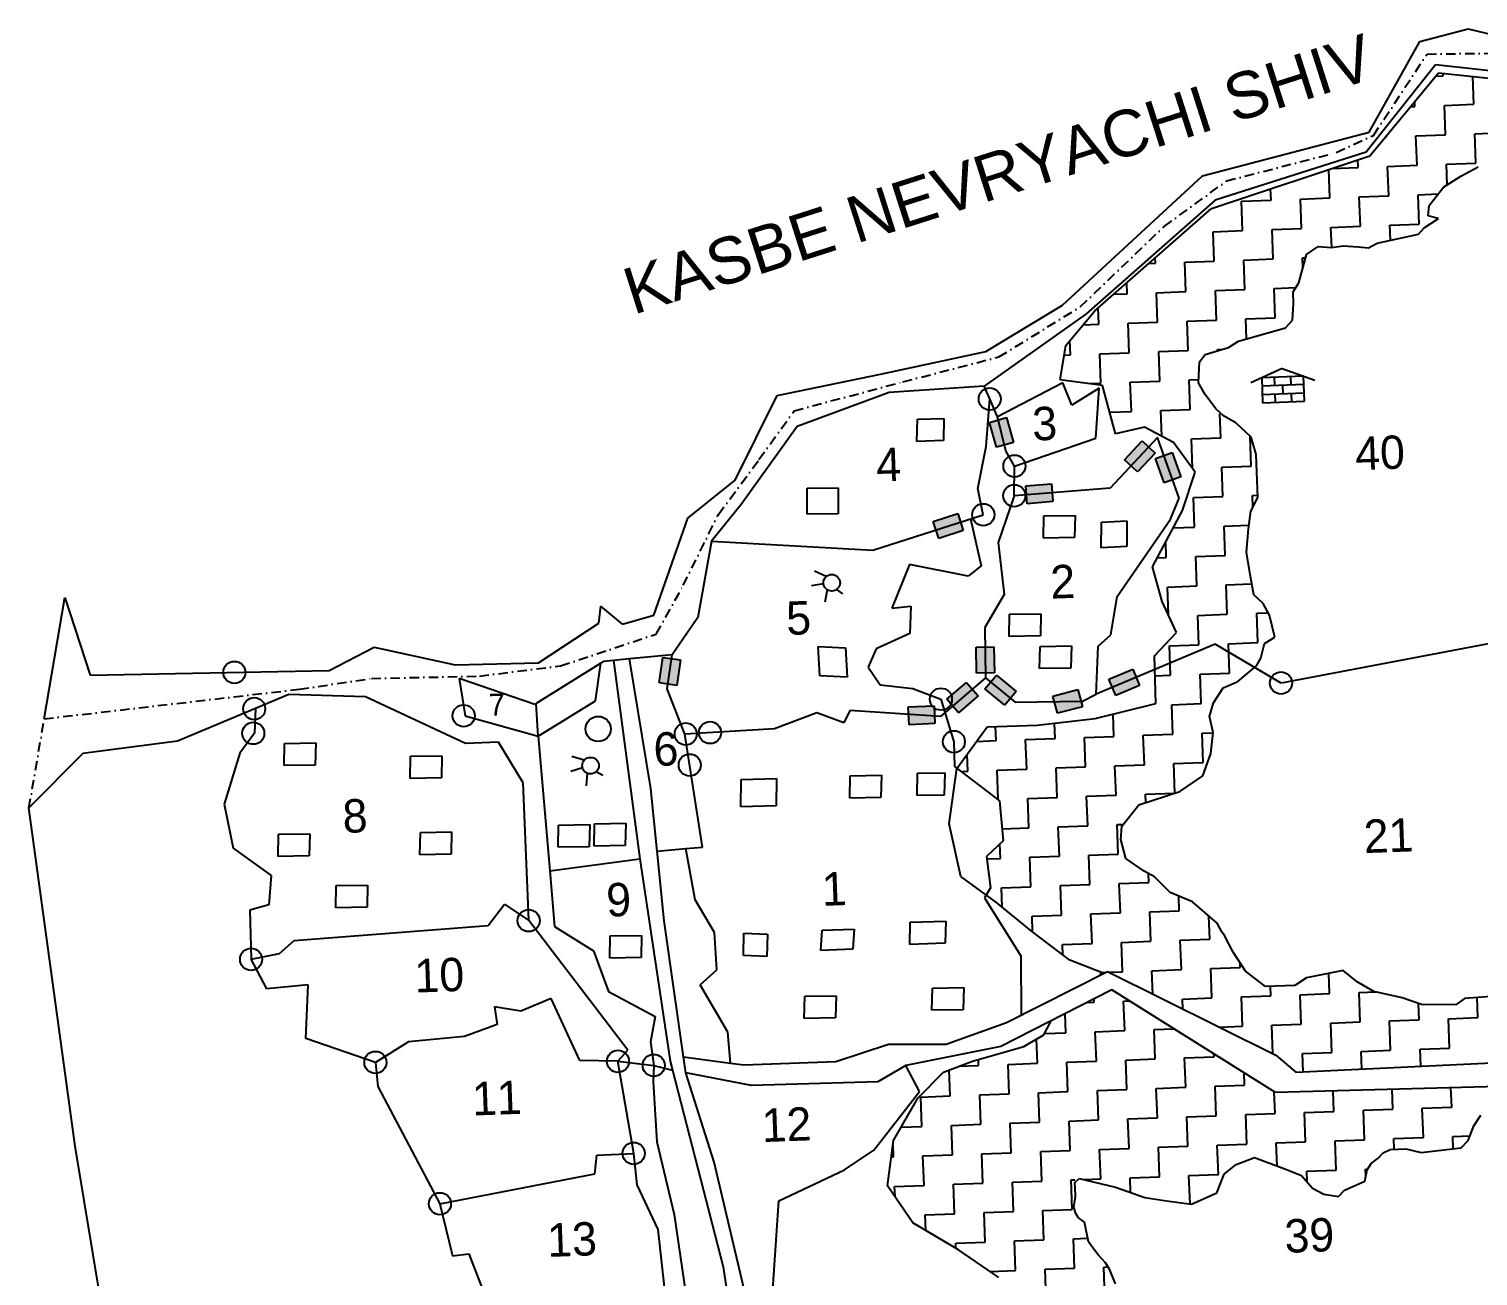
# Model space of a CAD drawing. Header units: metres. Extents: x 317461 to 319444, y 1889821 to 1891330.
# Drawn here: x 317465 to 318232, y 1890636 to 1891297 of the extents above; entities that cross this region are included whole.
import ezdxf

# ---------------------------------------------------------------- set-up
doc = ezdxf.new("R2010")
doc.units = ezdxf.units.M
doc.header["$MEASUREMENT"] = 0
doc.linetypes.add('DASHDOT', pattern=[1, 0.5, -0.25, 0, -0.25])
for name, color, linetype in [('LINE_WATER', 4, 'Continuous'), ('OFF', 1, 'Continuous'), ('OTHERS', 1, 'Continuous'), ('POLY-ROAD', 30, 'Continuous'), ('POLY_HATCH', 12, 'Continuous'), ('POLY_PARCEL', 6, 'Continuous'), ('POLY_WATER', 4, 'Continuous'), ('SYM_WELL', 1, 'Continuous'), ('TEXT_MAPOUT', 7, 'Continuous'), ('TEXT_PARCEL', 7, 'Continuous'), ('V_BOUND_LINE', 7, 'Continuous'), ('V_BOUND_STREAM_LINE', 7, 'DASHDOT')]:
    doc.layers.add(name, color=color, linetype=linetype)
doc.styles.get("Standard").update_dxf_attribs({"font": 'arial.ttf'})
doc.styles.add('TEXT_MAP', font='KRDEV050.TTF')

msp = doc.modelspace()

# ---------------------------------------------------------------- hatches: boundary and pattern name
for points in [[(317977.24, 1891074.92), (317986.34, 1891077.48), (317982.63, 1891090.65), (317973.53, 1891088.08)], [(318045.02, 1891068.3), (318051.93, 1891061.84), (318061.27, 1891071.83), (318054.36, 1891078.29)], [(318066, 1891056.11), (318074.91, 1891059.28), (318070.33, 1891072.17), (318061.41, 1891068.99)], [(318007.11, 1891046.12), (318006.34, 1891055.55), (317992.71, 1891054.45), (317993.47, 1891045.02)], [(317943.74, 1891035.63), (317946.63, 1891026.62), (317959.66, 1891030.79), (317956.77, 1891039.8)], [(317966.66, 1890955.27), (317976.12, 1890955.42), (317975.9, 1890969.1), (317966.44, 1890968.94)], [(317809.81, 1890962.24), (317800.44, 1890963.6), (317798.49, 1890950.06), (317807.85, 1890948.7)], [(317977.19, 1890954.21), (317971.15, 1890946.92), (317981.68, 1890938.19), (317987.72, 1890945.48)], [(318036.78, 1890952.13), (318040.44, 1890943.41), (318053.05, 1890948.7), (318049.39, 1890957.42)], [(317967.46, 1890943.15), (317961.28, 1890950.31), (317950.93, 1890941.37), (317957.11, 1890934.21)], [(318022.74, 1890937.39), (318020.36, 1890946.55), (318007.12, 1890943.12), (318009.5, 1890933.96)], [(317944.63, 1890928.53), (317944.18, 1890937.98), (317930.52, 1890937.33), (317930.97, 1890927.88)]]:
    msp.add_hatch(color=256).paths.add_polyline_path(points)

# ---------------------------------------------------------------- linework, layer by layer
for p, q in [((318128.62, 1891116.61), (318111.93, 1891109.12)), ((318139.83, 1891112.54), (318117.73, 1891111.73)), ((318128.62, 1891116.61), (318145.81, 1891110.37)), ((318133.36, 1891107.87), (318133.2, 1891112.29)), ((318140.32, 1891099.28), (318139.83, 1891112.54)), ((318117.73, 1891111.73), (318118.22, 1891098.47)), ((318139.99, 1891108.12), (318117.89, 1891107.31)), ((318124.36, 1891111.97), (318124.52, 1891107.55)), ((318129.11, 1891103.29), (318128.94, 1891107.71)), ((318118.06, 1891102.89), (318140.16, 1891103.7)), ((318118.22, 1891098.47), (318140.32, 1891099.28)), ((318124.69, 1891103.13), (318124.85, 1891098.71)), ((318133.69, 1891099.03), (318133.53, 1891103.45)), ((317973.53, 1891088.08), (317982.63, 1891090.65)), ((317982.63, 1891090.65), (317986.34, 1891077.48)), ((317977.24, 1891074.92), (317973.53, 1891088.08)), ((317986.34, 1891077.48), (317977.24, 1891074.92)), ((318045.02, 1891068.3), (318054.36, 1891078.29)), ((318054.36, 1891078.29), (318061.27, 1891071.83)), ((318051.93, 1891061.84), (318045.02, 1891068.3)), ((318061.27, 1891071.83), (318051.93, 1891061.84)), ((318061.41, 1891068.99), (318070.33, 1891072.17)), ((318066, 1891056.11), (318061.41, 1891068.99)), ((318070.33, 1891072.17), (318074.91, 1891059.28)), ((318074.91, 1891059.28), (318066, 1891056.11)), ((317992.71, 1891054.45), (318006.34, 1891055.55)), ((317993.47, 1891045.02), (317992.71, 1891054.45)), ((318006.34, 1891055.55), (318007.11, 1891046.12)), ((318007.11, 1891046.12), (317993.47, 1891045.02)), ((317943.74, 1891035.63), (317956.77, 1891039.8)), ((317946.63, 1891026.62), (317943.74, 1891035.63)), ((317956.77, 1891039.8), (317959.66, 1891030.79)), ((317959.66, 1891030.79), (317946.63, 1891026.62)), ((317966.44, 1890968.94), (317975.9, 1890969.1)), ((317966.66, 1890955.27), (317966.44, 1890968.94)), ((317975.9, 1890969.1), (317976.12, 1890955.42)), ((317798.49, 1890950.06), (317800.44, 1890963.6)), ((317800.44, 1890963.6), (317809.81, 1890962.24)), ((317809.81, 1890962.24), (317807.85, 1890948.7)), ((317976.12, 1890955.42), (317966.66, 1890955.27)), ((317971.15, 1890946.92), (317977.19, 1890954.21)), ((317977.19, 1890954.21), (317987.72, 1890945.48)), ((318036.78, 1890952.13), (318049.39, 1890957.42)), ((318040.44, 1890943.41), (318036.78, 1890952.13)), ((318049.39, 1890957.42), (318053.05, 1890948.7)), ((317807.85, 1890948.7), (317798.49, 1890950.06)), ((317950.93, 1890941.37), (317961.28, 1890950.31)), ((317961.28, 1890950.31), (317967.46, 1890943.15)), ((317981.68, 1890938.19), (317971.15, 1890946.92)), ((317987.72, 1890945.48), (317981.68, 1890938.19)), ((318007.12, 1890943.12), (318020.36, 1890946.55)), ((318020.36, 1890946.55), (318022.74, 1890937.39)), ((318053.05, 1890948.7), (318040.44, 1890943.41)), ((317930.52, 1890937.33), (317944.18, 1890937.98)), ((317930.97, 1890927.88), (317930.52, 1890937.33)), ((317944.18, 1890937.98), (317944.63, 1890928.53)), ((317957.11, 1890934.21), (317950.93, 1890941.37)), ((317967.46, 1890943.15), (317957.11, 1890934.21)), ((318009.5, 1890933.96), (318007.12, 1890943.12)), ((318022.74, 1890937.39), (318009.5, 1890933.96)), ((317944.63, 1890928.53), (317930.97, 1890927.88))]:
    msp.add_line(p, q)
for centre, radius in [((317973.69, 1891100.48), 5.85), ((317986.77, 1891064.93), 5.85), ((317986.64, 1891049.21), 5.85), ((317970.25, 1891039.15), 5.85), ((317573.52, 1890955.63), 5.85), ((318127.96, 1890950), 5.85), ((317947.79, 1890941.45), 5.85), ((317584.01, 1890936.43), 5.85), ((317694.98, 1890932.63), 5.85), ((317583.51, 1890923.39), 5.85), ((317766.26, 1890925.66), 6.67), ((317812.61, 1890923), 5.85), ((317825.55, 1890923.77), 5.85), ((317954.65, 1890918.87), 5.85), ((317814.73, 1890906.52), 5.85), ((317729.42, 1890824.15), 5.85), ((317582.35, 1890803.62), 5.85), ((317648.25, 1890748.99), 5.85), ((317776.71, 1890749.6), 5.85), ((317795.68, 1890747.39), 5.85), ((317785.04, 1890700.79), 5.85), ((317682.38, 1890674.1), 5.85)]:
    msp.add_circle(centre, radius)
at = {"layer": 'LINE_WATER'}
for p, q in [((317963.45, 1891036.97), (317969.18, 1891012.17)), ((317931.09, 1891012.8), (317921.83, 1890989.63)), ((317962.24, 1891006.61), (317931.09, 1891012.8)), ((317969.18, 1891012.17), (317962.24, 1891006.61)), ((317921.83, 1890989.63), (317931.89, 1890990.81)), ((317931.89, 1890990.81), (317931.3, 1890976.32)), ((317931.3, 1890976.32), (317913.54, 1890968.12)), ((317913.54, 1890968.12), (317909.3, 1890958.38)), ((317909.3, 1890958.38), (317915.67, 1890949.03)), ((317915.67, 1890949.03), (317932.99, 1890947.02)), ((317932.99, 1890947.02), (317947.79, 1890941.45)), ((317947.79, 1890941.45), (317954.65, 1890918.87)), ((317954.65, 1890918.87), (317955.02, 1890905.83)), ((317955.02, 1890905.83), (317978.87, 1890887.54)), ((317978.87, 1890887.54), (317980.76, 1890866.41)), ((317980.76, 1890866.41), (317971.98, 1890858.14)), ((317971.98, 1890858.14), (317974.13, 1890841.5)), ((317974.13, 1890841.5), (317970.95, 1890836.28)), ((317970.95, 1890836.28), (317990.15, 1890805.39)), ((317990.15, 1890805.39), (317990.27, 1890774.14))]:
    msp.add_line(p, q, dxfattribs=at)
at = {"layer": 'OFF'}
for p, q in [((317472.81, 1890931.04), (317483.63, 1890995.39)), ((317779.18, 1890981.17), (317767.59, 1890990.67))]:
    msp.add_line(p, q, dxfattribs=at)
at = {"layer": 'OTHERS'}
for p, q in [((317935.03, 1891078.03), (317935.31, 1891089.81)), ((317935.31, 1891089.81), (317949.38, 1891090.21)), ((317949.38, 1891090.21), (317949.1, 1891078.43)), ((317949.1, 1891078.43), (317935.03, 1891078.03)), ((317876.88, 1891053.21), (317893.43, 1891053.48)), ((317876.9, 1891039.43), (317876.88, 1891053.21)), ((317893.43, 1891053.48), (317893.45, 1891039.7)), ((317893.45, 1891039.7), (317876.9, 1891039.43)), ((318002.07, 1891026.79), (318002.35, 1891038.57)), ((318002.35, 1891038.57), (318018.89, 1891038.84)), ((318018.89, 1891038.84), (318018.62, 1891027.06)), ((318032.89, 1891035.23), (318046.34, 1891035.95)), ((318046.34, 1891035.95), (318046.22, 1891022.31)), ((318032.78, 1891021.59), (318032.89, 1891035.23)), ((318018.62, 1891027.06), (318002.07, 1891026.79)), ((318046.22, 1891022.31), (318032.78, 1891021.59)), ((317983.94, 1890974.66), (317984.22, 1890986.43)), ((317984.22, 1890986.43), (318000.77, 1890986.7)), ((318000.77, 1890986.7), (318000.49, 1890974.93)), ((318000.49, 1890974.93), (317983.94, 1890974.66)), ((317882.78, 1890969.43), (317897.25, 1890968.57)), ((317883.7, 1890953.89), (317882.78, 1890969.43)), ((317897.25, 1890968.57), (317898.17, 1890953.02)), ((318000.1, 1890957.63), (318000.38, 1890969.41)), ((318000.38, 1890969.41), (318016.93, 1890969.68)), ((318016.93, 1890969.68), (318016.65, 1890957.9)), ((317898.17, 1890953.02), (317883.7, 1890953.89)), ((318016.65, 1890957.9), (318000.1, 1890957.63)), ((317599.83, 1890906.23), (317600.11, 1890918.01)), ((317600.11, 1890918.01), (317616.65, 1890918.28)), ((317616.65, 1890918.28), (317616.37, 1890906.5)), ((317616.37, 1890906.5), (317599.83, 1890906.23)), ((317666.62, 1890899.46), (317666.89, 1890911.23)), ((317666.89, 1890911.23), (317683.44, 1890911.5)), ((317683.44, 1890911.5), (317683.16, 1890899.72)), ((317683.16, 1890899.72), (317666.62, 1890899.46)), ((317841.82, 1890884.42), (317841.99, 1890898.94)), ((317841.99, 1890898.94), (317860.7, 1890899.49)), ((317860.7, 1890899.49), (317860.52, 1890884.96)), ((317899.51, 1890889.07), (317899.79, 1890900.85)), ((317899.79, 1890900.85), (317916.33, 1890901.11)), ((317916.33, 1890901.11), (317916.06, 1890889.34)), ((317935.2, 1890890.38), (317935.47, 1890902.16)), ((317935.47, 1890902.16), (317949.86, 1890902.35)), ((317949.86, 1890902.35), (317949.58, 1890890.57)), ((317949.58, 1890890.57), (317935.2, 1890890.38)), ((317860.52, 1890884.96), (317841.82, 1890884.42)), ((317916.06, 1890889.34), (317899.51, 1890889.07)), ((317744.97, 1890862.96), (317745.25, 1890874.73)), ((317745.25, 1890874.73), (317761.8, 1890875)), ((317761.8, 1890875), (317761.52, 1890863.22)), ((317764.05, 1890863.66), (317764.32, 1890875.43)), ((317764.32, 1890875.43), (317780.87, 1890875.7)), ((317780.87, 1890875.7), (317780.59, 1890863.92)), ((317596.67, 1890858.12), (317596.94, 1890869.9)), ((317596.94, 1890869.9), (317613.49, 1890870.17)), ((317613.49, 1890870.17), (317613.21, 1890858.39)), ((317671.8, 1890859.04), (317672.08, 1890870.81)), ((317672.08, 1890870.81), (317688.62, 1890871.08)), ((317688.62, 1890871.08), (317688.35, 1890859.3)), ((317688.35, 1890859.3), (317671.8, 1890859.04)), ((317761.52, 1890863.22), (317744.97, 1890862.96)), ((317780.59, 1890863.92), (317764.05, 1890863.66)), ((317613.21, 1890858.39), (317596.67, 1890858.12)), ((317627.24, 1890830.94), (317627.52, 1890842.72)), ((317627.52, 1890842.72), (317644.06, 1890842.98)), ((317644.06, 1890842.98), (317643.79, 1890831.21)), ((317643.79, 1890831.21), (317627.24, 1890830.94)), ((317931.32, 1890811.48), (317931.6, 1890823.25)), ((317931.6, 1890823.25), (317950.32, 1890823.88)), ((317950.32, 1890823.88), (317950.04, 1890812.1)), ((317772.39, 1890804.28), (317772.67, 1890816.05)), ((317772.67, 1890816.05), (317789.21, 1890816.32)), ((317789.21, 1890816.32), (317788.94, 1890804.54)), ((317843.19, 1890805.65), (317843.47, 1890817.43)), ((317843.47, 1890817.43), (317855.9, 1890816.98)), ((317855.9, 1890816.98), (317855.63, 1890805.2)), ((317884.2, 1890808.33), (317884.89, 1890818.99)), ((317884.89, 1890818.99), (317901.8, 1890819.65)), ((317901.8, 1890819.65), (317901.11, 1890808.98)), ((317855.63, 1890805.2), (317843.19, 1890805.65)), ((317901.11, 1890808.98), (317884.2, 1890808.33)), ((317950.04, 1890812.1), (317931.32, 1890811.48)), ((317788.94, 1890804.54), (317772.39, 1890804.28)), ((317875.44, 1890772.28), (317875.72, 1890784.06)), ((317875.72, 1890784.06), (317892.26, 1890784.33)), ((317892.26, 1890784.33), (317891.99, 1890772.55)), ((317943.05, 1890776.61), (317943.33, 1890788.39)), ((317943.33, 1890788.39), (317959.88, 1890788.66)), ((317959.88, 1890788.66), (317959.6, 1890776.88)), ((317959.6, 1890776.88), (317943.05, 1890776.61)), ((317891.99, 1890772.55), (317875.44, 1890772.28))]:
    msp.add_line(p, q, dxfattribs=at)
at = {"layer": 'POLY-ROAD'}
for p, q in [((317801.13, 1890824.08), (317797.43, 1890860.97)), ((317788.3, 1890856.85), (317804.45, 1890749.71)), ((317811.47, 1890751.89), (317801.13, 1890824.08)), ((317812.67, 1890743.51), (317811.47, 1890751.89)), ((317804.45, 1890749.71), (317805.69, 1890744.88)), ((317805.69, 1890744.88), (317832.42, 1890640.78)), ((317827.72, 1890696.18), (317812.67, 1890743.51)), ((317847.01, 1890614.13), (317827.72, 1890696.18)), ((317832.42, 1890640.78), (317835.83, 1890617.87))]:
    msp.add_line(p, q, dxfattribs=at)
at = {"layer": 'POLY_HATCH'}
for p, q in [((318175.02, 1891229.39), (318211.43, 1891273.24)), ((318211.43, 1891273.24), (318295.69, 1891264.39)), ((318091.15, 1891201.47), (318175.02, 1891229.39)), ((318223.16, 1891218.46), (318232.4, 1891223.5)), ((318206.47, 1891202.95), (318213.96, 1891212.63)), ((318213.96, 1891212.63), (318223.16, 1891218.46)), ((318029.3, 1891147.13), (318091.15, 1891201.47)), ((318205.88, 1891197.44), (318206.47, 1891202.95)), ((318211.43, 1891196.08), (318205.88, 1891197.44)), ((318200.74, 1891187.85), (318203.76, 1891191.09)), ((318203.76, 1891191.09), (318211.43, 1891196.08)), ((318141.49, 1891177.05), (318147.62, 1891181.19)), ((318147.62, 1891181.19), (318154.7, 1891180.67)), ((318154.7, 1891180.67), (318160.94, 1891181.68)), ((318160.94, 1891181.68), (318168.81, 1891181.18)), ((318168.81, 1891181.18), (318174.32, 1891180.6)), ((318174.32, 1891180.6), (318178.94, 1891183.12)), ((318178.94, 1891183.12), (318200.74, 1891187.85)), ((318137.33, 1891162), (318141.49, 1891177.05)), ((318134.37, 1891157.19), (318137.33, 1891162)), ((318134.13, 1891142.29), (318134.6, 1891150.93)), ((318134.6, 1891150.93), (318134.37, 1891157.19)), ((318013.95, 1891128.89), (318029.3, 1891147.13)), ((318105.51, 1891131.04), (318121.04, 1891135.53)), ((318121.04, 1891135.53), (318130.36, 1891138.23)), ((318130.36, 1891138.23), (318134.13, 1891142.29)), ((318011.03, 1891110.63), (318013.95, 1891128.89)), ((318087.71, 1891124.12), (318100.13, 1891127.71)), ((318100.13, 1891127.71), (318105.51, 1891131.04)), ((318084.34, 1891109.1), (318084.72, 1891120.09)), ((318084.72, 1891120.09), (318087.71, 1891124.12)), ((318033.38, 1891107.63), (318011.03, 1891110.63)), ((318040.3, 1891082.09), (318033.38, 1891107.63)), ((318087.7, 1891102.95), (318084.34, 1891109.1)), ((318093.48, 1891095.33), (318087.7, 1891102.95)), ((318097.54, 1891091.56), (318093.48, 1891095.33)), ((318103.95, 1891087.87), (318097.54, 1891091.56)), ((318055.71, 1891085.53), (318040.3, 1891082.09)), ((318071.07, 1891077.49), (318055.71, 1891085.53)), ((318112.08, 1891080.33), (318103.95, 1891087.87)), ((318082.42, 1891061.67), (318071.07, 1891077.49)), ((318114.78, 1891071.03), (318112.08, 1891080.33)), ((318115.12, 1891061.63), (318114.78, 1891071.03)), ((318075.75, 1891041.36), (318082.42, 1891061.67)), ((318115.61, 1891048.33), (318115.12, 1891061.63)), ((318111.95, 1891041.14), (318115.61, 1891048.33)), ((318059.86, 1891011.64), (318075.75, 1891041.36)), ((318110.73, 1891031.69), (318111.95, 1891041.14)), ((318109.65, 1891019.26), (318110.73, 1891031.69)), ((318111.65, 1891007.58), (318109.65, 1891019.26)), ((318065.09, 1890993.21), (318059.86, 1891011.64)), ((318113.62, 1890996.68), (318111.65, 1891007.58)), ((318072.62, 1890976.76), (318065.09, 1890993.21)), ((318118.5, 1890992.15), (318113.62, 1890996.68)), ((318121.86, 1890986.01), (318118.5, 1890992.15)), ((318124.64, 1890974.35), (318121.86, 1890986.01)), ((318060.88, 1890964.39), (318072.62, 1890976.76)), ((318119.27, 1890971.02), (318124.64, 1890974.35)), ((318117.21, 1890963.1), (318119.27, 1890971.02)), ((317774.39, 1890961.96), (317788.3, 1890856.85)), ((317794.11, 1890894.17), (317782.92, 1890962.77)), ((318061.57, 1890939.1), (318060.88, 1890964.39)), ((318105.1, 1890950.9), (318115, 1890959.1)), ((318115, 1890959.1), (318117.21, 1890963.1)), ((318097.38, 1890947.48), (318105.1, 1890950.9)), ((318092.18, 1890939.45), (318097.38, 1890947.48)), ((318029.58, 1890931.24), (318061.57, 1890939.1)), ((318090.08, 1890932.32), (318092.18, 1890939.45)), ((317998.86, 1890927.72), (318029.58, 1890931.24)), ((318091.97, 1890923.77), (318090.08, 1890932.32)), ((317956.18, 1890904.66), (317972.35, 1890926.75)), ((317972.35, 1890926.75), (317998.86, 1890927.72)), ((318090.8, 1890912.75), (318091.97, 1890923.77)), ((318086.53, 1890900.83), (318090.8, 1890912.75)), ((317952.24, 1890875.38), (317956.18, 1890904.66)), ((318074.28, 1890892.55), (318086.53, 1890900.83)), ((317797.43, 1890860.97), (317794.11, 1890894.17)), ((318052.56, 1890885.48), (318074.28, 1890892.55)), ((318043.56, 1890874.17), (318052.56, 1890885.48)), ((317958.29, 1890847.42), (317952.24, 1890875.38)), ((318043.03, 1890867.1), (318043.56, 1890874.17)), ((318045.76, 1890857.01), (318043.03, 1890867.1)), ((318055.43, 1890850.31), (318045.76, 1890857.01)), ((317977.2, 1890833.78), (317958.29, 1890847.42)), ((318061.03, 1890847.38), (318055.43, 1890850.31)), ((318069.18, 1890839.06), (318061.03, 1890847.38)), ((318081.14, 1890834.01), (318069.18, 1890839.06)), ((317995.69, 1890818.7), (317977.2, 1890833.78)), ((318094.11, 1890822.73), (318081.14, 1890834.01)), ((318096.64, 1890818.12), (318094.11, 1890822.73)), ((318016.11, 1890803.21), (317995.69, 1890818.7)), ((318098.29, 1890815.83), (318096.64, 1890818.12)), ((318102.53, 1890807.36), (318098.29, 1890815.83)), ((318109.17, 1890797.41), (318102.53, 1890807.36)), ((318032.85, 1890796.66), (318016.11, 1890803.21)), ((318119.68, 1890789.18), (318109.17, 1890797.41)), ((318160.96, 1890797.75), (318141.48, 1890793.9)), ((318168.24, 1890791.75), (318160.96, 1890797.75)), ((318032.42, 1890795.41), (318032.85, 1890796.66)), ((318135.35, 1890789.75), (318119.68, 1890789.18)), ((318141.48, 1890793.9), (318135.35, 1890789.75)), ((318177.07, 1890786.58), (318168.24, 1890791.75)), ((318192.1, 1890783.22), (318177.07, 1890786.58)), ((318202.44, 1890779.68), (318192.1, 1890783.22)), ((318225.08, 1890782.86), (318220.49, 1890779.56)), ((318243.86, 1890784.33), (318225.08, 1890782.86)), ((318220.49, 1890779.56), (318202.44, 1890779.68)), ((318002.26, 1890763.53), (318006.24, 1890771.07)), ((317991.73, 1890757.41), (318002.26, 1890763.53)), ((317964.51, 1890749.72), (317991.73, 1890757.41)), ((317935.58, 1890730.03), (317949.18, 1890743.91)), ((317949.18, 1890743.91), (317964.51, 1890749.72)), ((317922.77, 1890707.59), (317935.58, 1890730.03)), ((318230.14, 1890715.42), (318233.76, 1890721)), ((318227.15, 1890707.68), (318230.14, 1890715.42)), ((317919.59, 1890683.59), (317922.77, 1890707.59)), ((318223.48, 1890703.73), (318227.15, 1890707.68)), ((318104.27, 1890694.99), (318113.96, 1890698.61)), ((318113.96, 1890698.61), (318130.01, 1890692.66)), ((318175.75, 1890695.43), (318179.47, 1890698.3)), ((318179.47, 1890698.3), (318182.09, 1890701.12)), ((318182.09, 1890701.12), (318185.85, 1890702.89)), ((318185.85, 1890702.89), (318194.02, 1890703.19)), ((318194.02, 1890703.19), (318202.28, 1890701.32)), ((318202.28, 1890701.32), (318223.48, 1890703.73)), ((318097.91, 1890689.85), (318104.27, 1890694.99)), ((318130.01, 1890692.66), (318138.87, 1890689.17)), ((318172.28, 1890686.04), (318173.69, 1890692.09)), ((318173.69, 1890692.09), (318175.75, 1890695.43)), ((317932.98, 1890664.02), (317919.59, 1890683.59)), ((318018.74, 1890685.37), (318021.04, 1890687.57)), ((318018.84, 1890682.65), (318018.74, 1890685.37)), ((318019.02, 1890677.75), (318018.84, 1890682.65)), ((318021.04, 1890687.57), (318040.32, 1890682.83)), ((318040.32, 1890682.83), (318055.8, 1890677.4)), ((318093.91, 1890679.89), (318097.91, 1890689.85)), ((318138.87, 1890689.17), (318144.58, 1890682.3)), ((318144.58, 1890682.3), (318150.7, 1890679.25)), ((318161.54, 1890681.29), (318172.28, 1890686.04)), ((318018.13, 1890672.27), (318019.02, 1890677.75)), ((318055.8, 1890677.4), (318067.33, 1890675.64)), ((318067.33, 1890675.64), (318080.49, 1890673.95)), ((318080.49, 1890673.95), (318093.91, 1890679.89)), ((318150.7, 1890679.25), (318158.39, 1890677.9)), ((318158.39, 1890677.9), (318161.54, 1890681.29)), ((318019.34, 1890669.04), (318018.13, 1890672.27)), ((318020.51, 1890666.9), (318019.34, 1890669.04)), ((318023.88, 1890664.3), (318020.51, 1890666.9)), ((317957.19, 1890649.63), (317932.98, 1890664.02)), ((318025.9, 1890654.02), (318023.88, 1890664.3)), ((318028.2, 1890650.83), (318025.9, 1890654.02)), ((317978.52, 1890635.12), (317957.19, 1890649.63)), ((318031.06, 1890647.12), (318028.2, 1890650.83)), ((318035.04, 1890642.91), (318031.06, 1890647.12)), ((318037.36, 1890639.18), (318035.04, 1890642.91)), ((318040.36, 1890631.66), (318037.36, 1890639.18))]:
    msp.add_line(p, q, dxfattribs=at)
at = {"layer": 'POLY_HATCH', "linetype": 'Continuous'}
for p, q in [((318209.99, 1891271.5), (318213.92, 1891271.65)), ((318213.92, 1891271.65), (318213.87, 1891272.98)), ((318230.08, 1891256.63), (318229.54, 1891271.34)), ((318198.9, 1891255.48), (318198.81, 1891258.04)), ((318196.62, 1891255.4), (318198.9, 1891255.48)), ((318214.49, 1891256.06), (318230.08, 1891256.63)), ((318215.07, 1891240.47), (318214.49, 1891256.06)), ((318183.25, 1891239.3), (318183.88, 1891239.32)), ((318183.88, 1891239.32), (318183.86, 1891240.03)), ((318199.47, 1891239.89), (318215.07, 1891240.47)), ((318200.05, 1891224.3), (318199.47, 1891239.89)), ((318230.66, 1891241.04), (318246.25, 1891241.61)), ((318231.23, 1891225.45), (318230.66, 1891241.04)), ((318168.86, 1891223.16), (318168.71, 1891227.29)), ((318153.85, 1891206.99), (318153.29, 1891222.15)), ((318154.74, 1891222.64), (318168.86, 1891223.16)), ((318184.46, 1891223.73), (318200.05, 1891224.3)), ((318185.03, 1891208.14), (318184.46, 1891223.73)), ((318215.64, 1891224.87), (318231.23, 1891225.45)), ((318216.04, 1891213.95), (318215.64, 1891224.87)), ((318107.07, 1891205.27), (318122.66, 1891205.84)), ((318107.64, 1891189.68), (318107.07, 1891205.27)), ((318122.66, 1891205.84), (318122.44, 1891211.88)), ((318138.25, 1891206.42), (318153.85, 1891206.99)), ((318138.83, 1891190.83), (318138.25, 1891206.42)), ((318169.44, 1891207.56), (318185.03, 1891208.14)), ((318170.01, 1891191.97), (318169.44, 1891207.56)), ((318200.62, 1891208.71), (318211.23, 1891209.1)), ((318201.19, 1891193.12), (318200.62, 1891208.71)), ((318092.05, 1891189.11), (318107.64, 1891189.68)), ((318092.63, 1891173.52), (318092.05, 1891189.11)), ((318123.24, 1891190.25), (318138.83, 1891190.83)), ((318123.81, 1891174.66), (318123.24, 1891190.25)), ((318154.42, 1891191.4), (318170.01, 1891191.97)), ((318154.81, 1891180.68), (318154.42, 1891191.4)), ((318185.6, 1891192.55), (318201.19, 1891193.12)), ((318185.89, 1891184.63), (318185.6, 1891192.55)), ((318076.43, 1891188.53), (318076.46, 1891188.53)), ((318076.46, 1891188.53), (318076.46, 1891188.56)), ((318061.44, 1891172.37), (318061.34, 1891175.28)), ((318077.03, 1891172.94), (318092.63, 1891173.52)), ((318108.22, 1891174.09), (318123.81, 1891174.66)), ((318108.79, 1891158.5), (318108.22, 1891174.09)), ((318139.4, 1891175.23), (318141.01, 1891175.29)), ((318139.59, 1891170.16), (318139.4, 1891175.23)), ((318057.88, 1891172.24), (318061.44, 1891172.37)), ((318077.61, 1891157.35), (318077.03, 1891172.94)), ((318046.42, 1891156.21), (318046.21, 1891161.99)), ((318093.2, 1891157.92), (318108.79, 1891158.5)), ((318124.38, 1891159.07), (318135.79, 1891159.49)), ((318124.95, 1891143.48), (318124.38, 1891159.07)), ((318039.33, 1891155.94), (318046.42, 1891156.21)), ((318062.02, 1891156.78), (318077.61, 1891157.35)), ((318062.59, 1891141.19), (318062.02, 1891156.78)), ((318093.77, 1891142.33), (318093.2, 1891157.92)), ((318031.41, 1891140.04), (318031.09, 1891148.7)), ((318109.36, 1891142.91), (318124.95, 1891143.48)), ((318109.75, 1891132.27), (318109.36, 1891142.91)), ((318023.07, 1891139.73), (318031.41, 1891140.04)), ((318047, 1891140.61), (318062.59, 1891141.19)), ((318047.57, 1891125.02), (318047, 1891140.61)), ((318078.18, 1891141.76), (318093.77, 1891142.33)), ((318078.75, 1891126.17), (318078.18, 1891141.76)), ((318016.39, 1891123.88), (318016.11, 1891131.46)), ((318013.13, 1891123.76), (318016.39, 1891123.88)), ((318031.98, 1891124.45), (318047.57, 1891125.02)), ((318032.55, 1891108.86), (318031.98, 1891124.45)), ((318063.16, 1891125.6), (318078.75, 1891126.17)), ((318063.73, 1891110), (318063.16, 1891125.6)), ((318094.34, 1891126.74), (318097.14, 1891126.84)), ((318094.37, 1891126.04), (318094.34, 1891126.74)), ((318026.04, 1891108.62), (318032.55, 1891108.86)), ((318048.14, 1891109.43), (318063.73, 1891110)), ((318048.72, 1891093.84), (318048.14, 1891109.43)), ((318079.33, 1891110.58), (318084.39, 1891110.76)), ((318079.9, 1891094.99), (318079.33, 1891110.58)), ((318037.23, 1891093.42), (318048.72, 1891093.84)), ((318064.31, 1891094.41), (318079.9, 1891094.99)), ((318064.81, 1891080.77), (318064.31, 1891094.41)), ((318096.06, 1891079.97), (318095.6, 1891092.67)), ((318080.47, 1891079.39), (318096.06, 1891079.97)), ((318081.05, 1891063.8), (318080.47, 1891079.39)), ((318111.66, 1891080.54), (318111.85, 1891080.55)), ((318112.23, 1891064.95), (318111.66, 1891080.54)), ((318080.89, 1891063.8), (318081.05, 1891063.8)), ((318096.64, 1891064.38), (318112.23, 1891064.95)), ((318097.21, 1891048.78), (318096.64, 1891064.38)), ((318081.62, 1891048.21), (318097.21, 1891048.78)), ((318082.19, 1891032.62), (318081.62, 1891048.21)), ((318112.8, 1891049.36), (318115.57, 1891049.46)), ((318113.03, 1891043.25), (318112.8, 1891049.36)), ((318070.85, 1891032.2), (318082.19, 1891032.62)), ((318097.78, 1891033.19), (318110.9, 1891033.67)), ((318098.36, 1891017.6), (318097.78, 1891033.19)), ((318067.17, 1891016.46), (318066.87, 1891024.75)), ((318062.34, 1891016.28), (318067.17, 1891016.46)), ((318082.76, 1891017.03), (318098.36, 1891017.6)), ((318083.34, 1891001.44), (318082.76, 1891017.03)), ((318067.75, 1891000.86), (318083.34, 1891001.44)), ((318068.28, 1890986.23), (318067.75, 1891000.86)), ((318098.93, 1891002.01), (318112.57, 1891002.51)), ((318099.5, 1890986.42), (318098.93, 1891002.01)), ((318083.91, 1890985.85), (318099.5, 1890986.42)), ((318084.48, 1890970.25), (318083.91, 1890985.85)), ((318115.09, 1890986.99), (318121.2, 1890987.22)), ((318115.67, 1890971.4), (318115.09, 1890986.99)), ((318068.89, 1890969.68), (318084.48, 1890970.25)), ((318069.46, 1890954.09), (318068.89, 1890969.68)), ((318100.07, 1890970.83), (318115.67, 1890971.4)), ((318100.65, 1890955.24), (318100.07, 1890970.83)), ((318061.17, 1890953.78), (318069.46, 1890954.09)), ((318085.06, 1890954.66), (318100.65, 1890955.24)), ((318085.63, 1890939.07), (318085.06, 1890954.66)), ((318070.04, 1890938.5), (318085.63, 1890939.07)), ((318070.61, 1890922.91), (318070.04, 1890938.5)), ((318008.25, 1890920.61), (318007.95, 1890928.76)), ((318039.43, 1890921.76), (318038.99, 1890933.55)), ((317977.06, 1890919.47), (317976.79, 1890926.91)), ((317992.65, 1890920.04), (318008.25, 1890920.61)), ((318023.84, 1890921.19), (318039.43, 1890921.76)), ((318024.41, 1890905.6), (318023.84, 1890921.19)), ((318055.02, 1890922.33), (318070.61, 1890922.91)), ((318055.59, 1890906.74), (318055.02, 1890922.33)), ((318086.2, 1890923.48), (318091.96, 1890923.69)), ((318086.78, 1890907.89), (318086.2, 1890923.48)), ((317966.75, 1890919.09), (317977.06, 1890919.47)), ((317993.23, 1890904.45), (317992.65, 1890920.04)), ((317962.04, 1890903.3), (317961.72, 1890912.22)), ((318008.82, 1890905.02), (318024.41, 1890905.6)), ((318009.39, 1890889.43), (318008.82, 1890905.02)), ((318040, 1890906.17), (318055.59, 1890906.74)), ((318040.57, 1890890.58), (318040, 1890906.17)), ((318071.18, 1890907.32), (318086.78, 1890907.89)), ((318071.76, 1890891.72), (318071.18, 1890907.32)), ((317958.49, 1890903.17), (317962.04, 1890903.3)), ((317977.64, 1890903.88), (317993.23, 1890904.45)), ((317978.21, 1890888.29), (317977.64, 1890903.88)), ((318024.98, 1890890), (318040.57, 1890890.58)), ((318025.56, 1890874.41), (318024.98, 1890890)), ((318056.17, 1890891.15), (318071.76, 1890891.72)), ((318056.33, 1890886.7), (318056.17, 1890891.15)), ((317977.91, 1890888.28), (317978.21, 1890888.29)), ((317993.8, 1890888.86), (318009.39, 1890889.43)), ((317994.37, 1890873.27), (317993.8, 1890888.86)), ((318009.96, 1890873.84), (318025.56, 1890874.41)), ((318041.15, 1890874.99), (318044.3, 1890875.1)), ((318041.72, 1890859.4), (318041.15, 1890874.99)), ((317980.19, 1890872.75), (317994.37, 1890873.27)), ((318010.54, 1890858.25), (318009.96, 1890873.84)), ((317979.35, 1890857.1), (317979.07, 1890864.81)), ((318026.13, 1890858.82), (318041.72, 1890859.4)), ((318026.7, 1890843.23), (318026.13, 1890858.82)), ((317972.15, 1890856.84), (317979.35, 1890857.1)), ((317994.95, 1890857.68), (318010.54, 1890858.25)), ((317995.52, 1890842.08), (317994.95, 1890857.68)), ((318042.29, 1890843.8), (318057.88, 1890844.38)), ((318042.87, 1890828.21), (318042.29, 1890843.8)), ((318057.88, 1890844.38), (318057.71, 1890849.11)), ((317979.93, 1890841.51), (317995.52, 1890842.08)), ((317980.3, 1890831.25), (317979.93, 1890841.51)), ((318011.11, 1890842.66), (318026.7, 1890843.23)), ((318011.68, 1890827.07), (318011.11, 1890842.66)), ((318074.05, 1890829.36), (318073.76, 1890837.12)), ((318027.27, 1890827.64), (318042.87, 1890828.21)), ((318058.46, 1890828.79), (318074.05, 1890829.36)), ((318059.03, 1890813.19), (318058.46, 1890828.79)), ((317996.09, 1890826.49), (318011.68, 1890827.07)), ((317996.4, 1890818.16), (317996.09, 1890826.49)), ((318027.85, 1890812.05), (318027.27, 1890827.64)), ((318090.21, 1890814.34), (318089.77, 1890826.51)), ((318043.44, 1890812.62), (318059.03, 1890813.19)), ((318074.62, 1890813.77), (318090.21, 1890814.34)), ((318075.19, 1890798.18), (318074.62, 1890813.77)), ((318012.26, 1890811.47), (318027.85, 1890812.05)), ((318012.46, 1890805.98), (318012.26, 1890811.47)), ((318044.01, 1890797.03), (318043.44, 1890812.62)), ((318059.6, 1890797.6), (318075.19, 1890798.18)), ((318060.06, 1890785.23), (318059.6, 1890797.6)), ((318090.79, 1890798.75), (318106.38, 1890799.32)), ((318091.36, 1890783.16), (318090.79, 1890798.75)), ((318106.38, 1890799.32), (318106.29, 1890801.73)), ((318032.94, 1890796.62), (318034.97, 1890796.7)), ((318036.86, 1890796.77), (318044.01, 1890797.03)), ((318153.73, 1890785.45), (318153.33, 1890796.24)), ((318028.99, 1890780.86), (318028.93, 1890782.6)), ((318075.77, 1890782.58), (318091.36, 1890783.16)), ((318075.96, 1890777.31), (318075.77, 1890782.58)), ((318106.95, 1890783.73), (318122.54, 1890784.3)), ((318107.52, 1890768.14), (318106.95, 1890783.73)), ((318122.54, 1890784.3), (318122.36, 1890789.28)), ((318138.13, 1890784.88), (318153.73, 1890785.45)), ((318138.71, 1890769.28), (318138.13, 1890784.88)), ((318169.32, 1890786.02), (318178.13, 1890786.35)), ((318169.89, 1890770.43), (318169.32, 1890786.02)), ((318232.26, 1890772.72), (318231.86, 1890783.39)), ((318013.98, 1890764.7), (318013.6, 1890774.81)), ((318025.24, 1890780.73), (318028.99, 1890780.86)), ((318044.59, 1890781.44), (318047.71, 1890781.55)), ((318045.16, 1890765.85), (318044.59, 1890781.44)), ((318201.07, 1890771.58), (318200.75, 1890780.25)), ((318060.75, 1890766.42), (318071.23, 1890766.8)), ((318095.3, 1890767.69), (318107.52, 1890768.14)), ((318123.12, 1890768.71), (318138.71, 1890769.28)), ((318123.67, 1890753.57), (318123.12, 1890768.71)), ((318154.3, 1890769.86), (318169.89, 1890770.43)), ((318154.87, 1890754.27), (318154.3, 1890769.86)), ((318185.48, 1890771), (318201.07, 1890771.58)), ((318186.05, 1890755.41), (318185.48, 1890771)), ((318216.66, 1890772.15), (318232.26, 1890772.72)), ((318217.24, 1890756.56), (318216.66, 1890772.15)), ((317998.96, 1890748.54), (317998.49, 1890761.34)), ((318002.66, 1890764.28), (318013.98, 1890764.7)), ((318029.57, 1890765.27), (318045.16, 1890765.85)), ((318030.14, 1890749.68), (318029.57, 1890765.27)), ((318061.32, 1890750.83), (318060.75, 1890766.42)), ((318076.91, 1890751.4), (318092.51, 1890751.97)), ((318077.49, 1890735.81), (318076.91, 1890751.4)), ((318092.51, 1890751.97), (318092.45, 1890753.49)), ((318139.28, 1890753.69), (318154.87, 1890754.27)), ((318139.63, 1890744.07), (318139.28, 1890753.69)), ((318170.46, 1890754.84), (318186.05, 1890755.41)), ((318170.8, 1890745.54), (318170.46, 1890754.84)), ((318201.65, 1890755.99), (318217.24, 1890756.56)), ((318201.98, 1890747.01), (318201.65, 1890755.99)), ((317952.76, 1890731.23), (317952.25, 1890745.07)), ((317957.35, 1890747.01), (317967.77, 1890747.39)), ((317967.77, 1890747.39), (317967.66, 1890750.61)), ((317983.37, 1890747.96), (317998.96, 1890748.54)), ((317983.94, 1890732.37), (317983.37, 1890747.96)), ((318014.55, 1890749.11), (318030.14, 1890749.68)), ((318015.12, 1890733.52), (318014.55, 1890749.11)), ((318045.73, 1890750.26), (318061.32, 1890750.83)), ((318046.3, 1890734.66), (318045.73, 1890750.26)), ((318093.08, 1890736.38), (318108.67, 1890736.96)), ((318093.65, 1890720.79), (318093.08, 1890736.38)), ((318108.67, 1890736.96), (318108.43, 1890743.47)), ((317937.16, 1890730.65), (317952.76, 1890731.23)), ((317937.74, 1890715.06), (317937.16, 1890730.65)), ((317968.35, 1890731.8), (317983.94, 1890732.37)), ((317968.92, 1890716.21), (317968.35, 1890731.8)), ((317999.53, 1890732.94), (318015.12, 1890733.52)), ((318000.1, 1890717.35), (317999.53, 1890732.94)), ((318030.71, 1890734.09), (318046.3, 1890734.66)), ((318031.29, 1890718.5), (318030.71, 1890734.09)), ((318061.9, 1890735.24), (318077.49, 1890735.81)), ((318062.47, 1890719.65), (318061.9, 1890735.24)), ((318124.83, 1890721.94), (318124.41, 1890733.44)), ((318156.02, 1890723.08), (318155.62, 1890733.85)), ((318187.2, 1890724.23), (318186.82, 1890734.69)), ((318218.38, 1890725.38), (318218.01, 1890735.54)), ((318078.06, 1890720.22), (318093.65, 1890720.79)), ((318109.24, 1890721.36), (318124.83, 1890721.94)), ((318109.82, 1890705.77), (318109.24, 1890721.36)), ((318140.43, 1890722.51), (318156.02, 1890723.08)), ((318141, 1890706.92), (318140.43, 1890722.51)), ((318171.61, 1890723.66), (318187.2, 1890724.23)), ((318172.18, 1890708.06), (318171.61, 1890723.66)), ((318202.79, 1890724.8), (318218.38, 1890725.38)), ((318203.36, 1890709.21), (318202.79, 1890724.8)), ((317926.81, 1890714.66), (317937.74, 1890715.06)), ((317953.33, 1890715.63), (317968.92, 1890716.21)), ((317953.9, 1890700.04), (317953.33, 1890715.63)), ((317984.51, 1890716.78), (318000.1, 1890717.35)), ((317985.08, 1890701.19), (317984.51, 1890716.78)), ((318015.69, 1890717.93), (318031.29, 1890718.5)), ((318016.27, 1890702.33), (318015.69, 1890717.93)), ((318046.88, 1890719.07), (318062.47, 1890719.65)), ((318047.45, 1890703.48), (318046.88, 1890719.07)), ((318078.63, 1890704.63), (318078.06, 1890720.22)), ((317922.72, 1890698.9), (317922.48, 1890705.38)), ((318094.22, 1890705.2), (318109.82, 1890705.77)), ((318125.41, 1890706.35), (318141, 1890706.92)), ((318125.85, 1890694.21), (318125.41, 1890706.35)), ((318156.59, 1890707.49), (318172.18, 1890708.06)), ((318157.16, 1890691.9), (318156.59, 1890707.49)), ((318187.77, 1890708.64), (318203.36, 1890709.21)), ((318187.98, 1890702.97), (318187.77, 1890708.64)), ((318218.96, 1890709.78), (318228.09, 1890710.12)), ((318219.2, 1890703.24), (318218.96, 1890709.78)), ((317921.61, 1890698.86), (317922.72, 1890698.9)), ((317938.31, 1890699.47), (317953.9, 1890700.04)), ((317938.88, 1890683.88), (317938.31, 1890699.47)), ((317969.49, 1890700.62), (317985.08, 1890701.19)), ((317970.07, 1890685.02), (317969.49, 1890700.62)), ((318000.68, 1890701.76), (318016.27, 1890702.33)), ((318001.25, 1890686.17), (318000.68, 1890701.76)), ((318031.86, 1890702.91), (318047.45, 1890703.48)), ((318032.43, 1890687.32), (318031.86, 1890702.91)), ((318063.04, 1890704.05), (318078.63, 1890704.63)), ((318063.61, 1890688.46), (318063.04, 1890704.05)), ((318094.8, 1890689.61), (318094.22, 1890705.2)), ((318141.57, 1890691.33), (318157.16, 1890691.9)), ((318141.78, 1890685.67), (318141.57, 1890691.33)), ((318172.75, 1890692.47), (318173.79, 1890692.51)), ((318172.89, 1890688.68), (318172.75, 1890692.47)), ((317923.29, 1890683.31), (317938.88, 1890683.88)), ((317923.49, 1890677.89), (317923.29, 1890683.31)), ((317954.47, 1890684.45), (317970.07, 1890685.02)), ((317955.05, 1890668.86), (317954.47, 1890684.45)), ((317985.66, 1890685.6), (318001.25, 1890686.17)), ((317986.23, 1890670.01), (317985.66, 1890685.6)), ((318016.84, 1890686.74), (318018.69, 1890686.81)), ((318017.41, 1890671.15), (318016.84, 1890686.74)), ((318023.42, 1890686.99), (318032.43, 1890687.32)), ((318048.02, 1890687.89), (318063.61, 1890688.46)), ((318048.31, 1890680.03), (318048.02, 1890687.89)), ((318079.21, 1890689.04), (318094.8, 1890689.61)), ((318079.76, 1890674.04), (318079.21, 1890689.04)), ((317939.46, 1890668.29), (317955.05, 1890668.86)), ((317939.76, 1890659.99), (317939.46, 1890668.29)), ((317970.64, 1890669.43), (317986.23, 1890670.01)), ((317971.21, 1890653.84), (317970.64, 1890669.43)), ((318001.82, 1890670.58), (318017.41, 1890671.15)), ((318002.39, 1890654.99), (318001.82, 1890670.58)), ((317955.62, 1890653.27), (317971.21, 1890653.84)), ((317955.72, 1890650.5), (317955.62, 1890653.27)), ((317986.8, 1890654.41), (318002.39, 1890654.99)), ((317987.38, 1890638.82), (317986.8, 1890654.41)), ((318017.99, 1890655.56), (318025.54, 1890655.84)), ((318018.56, 1890639.97), (318017.99, 1890655.56)), ((317973.82, 1890638.32), (317987.38, 1890638.82)), ((318002.97, 1890639.4), (318018.56, 1890639.97)), ((318003.54, 1890623.8), (318002.97, 1890639.4)), ((318034.15, 1890640.54), (318036.46, 1890640.63)), ((318034.72, 1890624.95), (318034.15, 1890640.54))]:
    msp.add_line(p, q, dxfattribs=at)
at = {"layer": 'POLY_PARCEL'}
for p, q in [((317973.69, 1891100.48), (317970.71, 1891107.34)), ((318012.4, 1891109.09), (317977.8, 1891090.98)), ((318017.19, 1891097.2), (318012.4, 1891109.09)), ((318031.61, 1891106.15), (318017.19, 1891097.2)), ((318029.92, 1891079.71), (318031.61, 1891106.15)), ((317971.81, 1891075.27), (317973.69, 1891100.48)), ((317977.8, 1891090.98), (317973.69, 1891100.48)), ((317982.13, 1891073.02), (317977.8, 1891090.98)), ((317967.39, 1891053.11), (317971.81, 1891075.27)), ((317986.77, 1891064.93), (318029.92, 1891079.71)), ((318062.49, 1891080.06), (318037.49, 1891053.32)), ((318073.93, 1891047.93), (318062.49, 1891080.06)), ((317986.77, 1891064.93), (317982.13, 1891073.02)), ((317986.64, 1891049.21), (317986.77, 1891064.93)), ((317970.25, 1891039.15), (317967.39, 1891053.11)), ((318037.49, 1891053.32), (317986.64, 1891049.21)), ((317986.64, 1891049.21), (317978.13, 1891024.39)), ((318069.42, 1891036.82), (318073.93, 1891047.93)), ((317911.73, 1891020.41), (317970.25, 1891039.15)), ((318041.14, 1890995.92), (318069.42, 1891036.82)), ((317826.21, 1891025.22), (317911.73, 1891020.41)), ((317978.13, 1891024.39), (317981.3, 1890996.92)), ((317981.3, 1890996.92), (317971, 1890979.34)), ((318037.82, 1890975.59), (318041.14, 1890995.92)), ((317971, 1890979.34), (317971.43, 1890952.83)), ((318031.16, 1890969.46), (318037.82, 1890975.59)), ((318254.54, 1890973.97), (318127.96, 1890950)), ((318093.07, 1890970.61), (318029.98, 1890944.15)), ((318029.98, 1890944.15), (318031.16, 1890969.46)), ((318127.96, 1890950), (318093.07, 1890970.61)), ((317764.9, 1890940.57), (317767.62, 1890960.5)), ((317802.82, 1890947), (317805.41, 1890964.89)), ((317971.43, 1890952.83), (317947.61, 1890932.25)), ((317971.43, 1890952.83), (317987.16, 1890939.79)), ((317812.14, 1890922.97), (317802.82, 1890947)), ((318022.84, 1890940.39), (318029.98, 1890944.15)), ((317584.72, 1890936.45), (317584.23, 1890923.4)), ((317734.48, 1890921.79), (317733.37, 1890939.17)), ((317734.48, 1890921.79), (317764.9, 1890940.57)), ((317987.16, 1890939.79), (318022.84, 1890940.39)), ((317882.06, 1890934.14), (317859.58, 1890925.79)), ((317896.42, 1890928.93), (317882.06, 1890934.14)), ((317899.59, 1890935.5), (317896.42, 1890928.93)), ((317947.61, 1890932.25), (317899.59, 1890935.5)), ((317584.23, 1890923.4), (317576.39, 1890912.84)), ((317859.58, 1890925.79), (317812.14, 1890922.97)), ((317821.56, 1890863.03), (317812.14, 1890922.97)), ((317576.39, 1890912.84), (317568.12, 1890885.81)), ((317568.12, 1890885.81), (317572.88, 1890862.56)), ((317572.88, 1890862.56), (317592.96, 1890848.09)), ((317797.43, 1890860.97), (317812.75, 1890862.28)), ((317812.75, 1890862.28), (317821.56, 1890863.03)), ((317817.62, 1890835.22), (317812.75, 1890862.28)), ((317740.56, 1890850.53), (317788.3, 1890856.85)), ((317592.96, 1890848.09), (317591.69, 1890832.42)), ((317591.69, 1890832.42), (317581.71, 1890829.58)), ((317581.71, 1890829.58), (317582.35, 1890803.62)), ((317707.98, 1890821.47), (317716.57, 1890832.9)), ((317716.57, 1890832.9), (317729.42, 1890824.15)), ((317827.84, 1890817.9), (317817.62, 1890835.22)), ((317605.14, 1890813.59), (317707.98, 1890821.47)), ((317597.37, 1890806.73), (317605.14, 1890813.59)), ((317829.11, 1890798.08), (317827.84, 1890817.9)), ((317582.35, 1890803.62), (317597.37, 1890806.73)), ((317590.65, 1890787.98), (317582.35, 1890803.62)), ((317820.18, 1890790.17), (317829.11, 1890798.08)), ((317612.59, 1890790.02), (317590.65, 1890787.98)), ((317611.37, 1890761.61), (317612.59, 1890790.02)), ((317834.84, 1890765.07), (317820.18, 1890790.17)), ((317741.25, 1890782.83), (317725.24, 1890776.07)), ((317756.45, 1890750.09), (317741.25, 1890782.83)), ((317725.24, 1890776.07), (317711.37, 1890778.44)), ((317711.37, 1890778.44), (317712.74, 1890769.04)), ((317712.74, 1890769.04), (317695.49, 1890762.65)), ((317648.25, 1890748.99), (317611.37, 1890761.61)), ((317665.75, 1890759.91), (317648.25, 1890748.99)), ((317695.49, 1890762.65), (317665.75, 1890759.91)), ((317836.42, 1890748.6), (317834.84, 1890765.07)), ((317648.25, 1890748.99), (317649.54, 1890736.3)), ((317776.71, 1890749.6), (317756.45, 1890750.09)), ((317785.04, 1890700.79), (317776.71, 1890749.6)), ((317795.68, 1890747.39), (317795.41, 1890738.79)), ((317795.68, 1890747.39), (317805.69, 1890744.88)), ((317936.44, 1890733.65), (317929.25, 1890747.35)), ((317649.54, 1890736.3), (317682.38, 1890674.1)), ((317795.41, 1890738.79), (317797.37, 1890706.99)), ((317912.27, 1890702.53), (317936.44, 1890733.65)), ((317797.37, 1890706.99), (317806.42, 1890668.52)), ((317764.42, 1890689.95), (317765.49, 1890699.86)), ((317765.49, 1890699.86), (317785.04, 1890700.79)), ((317786.96, 1890684.14), (317785.04, 1890700.79)), ((317896.64, 1890692.07), (317912.27, 1890702.53)), ((317682.38, 1890674.1), (317764.42, 1890689.95)), ((317861.86, 1890675.59), (317896.64, 1890692.07)), ((317798.03, 1890660.51), (317786.96, 1890684.14)), ((317857.54, 1890609.19), (317861.86, 1890675.59)), ((317682.38, 1890674.1), (317689.06, 1890646.49)), ((317806.42, 1890668.52), (317812.93, 1890625.01)), ((317802.32, 1890622), (317798.03, 1890660.51)), ((317689.06, 1890646.49), (317697.66, 1890647.63)), ((317697.66, 1890647.63), (317716.51, 1890599.4))]:
    msp.add_line(p, q, dxfattribs=at)
at = {"layer": 'POLY_WATER'}
for p, q in [((318201.49, 1891289.83), (318227.13, 1891296.52)), ((318227.13, 1891296.52), (318353.53, 1891266.15)), ((318174.74, 1891241.82), (318201.49, 1891289.83)), ((318209.78, 1891277.59), (318173.04, 1891231.3)), ((318263.09, 1891271.71), (318209.78, 1891277.59)), ((318086.4, 1891218.71), (318174.74, 1891241.82)), ((318173.04, 1891231.3), (318093.15, 1891205.9)), ((318012.29, 1891150.15), (318086.4, 1891218.71)), ((318093.15, 1891205.9), (318024.5, 1891145.37)), ((318024.5, 1891145.37), (317970.71, 1891107.34)), ((317971.6, 1891125.67), (318012.29, 1891150.15)), ((317915.81, 1891113.69), (317971.6, 1891125.67)), ((317861.04, 1891102.27), (317915.81, 1891113.69)), ((317970.71, 1891107.34), (317920.35, 1891103.93)), ((317838.88, 1891057.56), (317861.04, 1891102.27)), ((317920.35, 1891103.93), (317871.58, 1891085.94)), ((317871.58, 1891085.94), (317841.98, 1891044.61)), ((317813.74, 1891037.3), (317838.88, 1891057.56)), ((317841.98, 1891044.61), (317826.21, 1891025.22)), ((317795.75, 1890985.96), (317813.74, 1891037.3)), ((317826.21, 1891025.22), (317819.07, 1890984.73)), ((317483.63, 1890995.39), (317497.18, 1890954.09)), ((317766.61, 1890981.75), (317767.59, 1890990.67)), ((317734.69, 1890960.72), (317766.61, 1890981.75)), ((317779.18, 1890981.17), (317795.75, 1890985.96)), ((317819.07, 1890984.73), (317805.41, 1890964.89)), ((317623.68, 1890956.64), (317647.55, 1890969.02)), ((317647.55, 1890969.02), (317690.52, 1890959.62)), ((317690.52, 1890959.62), (317734.69, 1890960.72)), ((317767.62, 1890960.5), (317733.37, 1890939.17)), ((317769.18, 1890961.47), (317767.62, 1890960.5)), ((317774.39, 1890961.96), (317769.18, 1890961.47)), ((317782.92, 1890962.77), (317774.39, 1890961.96)), ((317805.41, 1890964.89), (317782.92, 1890962.77)), ((317497.18, 1890954.09), (317623.68, 1890956.64)), ((317732.62, 1890938.7), (317692.62, 1890952.39)), ((317692.62, 1890952.39), (317695.7, 1890932.64)), ((317602.44, 1890943.85), (317584.72, 1890936.45)), ((317643.02, 1890942.72), (317602.44, 1890943.85)), ((317584.72, 1890936.45), (317543.45, 1890919.21)), ((317695.98, 1890918.02), (317643.02, 1890942.72)), ((317733.37, 1890939.17), (317732.62, 1890938.7)), ((317695.7, 1890932.64), (317734.48, 1890921.79)), ((317734.48, 1890921.79), (317740.56, 1890850.53)), ((317493.21, 1890912.66), (317464.71, 1890883.92)), ((317543.45, 1890919.21), (317493.21, 1890912.66)), ((317713.48, 1890918.67), (317695.98, 1890918.02)), ((317726.56, 1890897.2), (317713.48, 1890918.67)), ((317729.42, 1890824.15), (317726.56, 1890897.2)), ((317740.56, 1890850.53), (317743.07, 1890821.04)), ((317781.98, 1890755.54), (317729.42, 1890824.15)), ((317743.07, 1890821.04), (317763.83, 1890808.17)), ((317763.83, 1890808.17), (317771.69, 1890786.52)), ((317982.54, 1890770.24), (318035.98, 1890797.21)), ((318035.98, 1890797.21), (318125.22, 1890752.8)), ((317771.69, 1890786.52), (317796.5, 1890773.32)), ((318038.38, 1890787.41), (317979.54, 1890757.49)), ((318125.08, 1890733.03), (318038.38, 1890787.41)), ((317796.5, 1890773.32), (317793.93, 1890759.9)), ((317950.66, 1890758.6), (317982.54, 1890770.24)), ((317793.93, 1890759.9), (317795.68, 1890747.39)), ((317776.71, 1890749.6), (317781.98, 1890755.54)), ((317811.47, 1890751.89), (317836.42, 1890748.6)), ((317892.2, 1890749.47), (317920.1, 1890758.64)), ((317920.1, 1890758.64), (317950.66, 1890758.6)), ((317979.54, 1890757.49), (317929.25, 1890747.35)), ((318125.22, 1890752.8), (318135.74, 1890743.89)), ((317776.71, 1890749.6), (317795.68, 1890747.39)), ((317836.42, 1890748.6), (317843.37, 1890747.68)), ((317843.37, 1890747.68), (317892.2, 1890749.47)), ((317929.25, 1890747.35), (317914.43, 1890738.66)), ((318135.74, 1890743.89), (318247.02, 1890749.14)), ((317847.51, 1890736.79), (317812.67, 1890743.51)), ((317914.43, 1890738.66), (317847.51, 1890736.79)), ((318303.9, 1890737.86), (318125.08, 1890733.03))]:
    msp.add_line(p, q, dxfattribs=at)
at = {"layer": 'SYM_WELL'}
for p, q in [((317887.1, 1891006.44), (317880.81, 1891009.21)), ((317885.6, 1891002.61), (317879.24, 1891001.44)), ((317887.61, 1890999.39), (317886.23, 1890992.78)), ((317892.57, 1890999.56), (317895.69, 1890997.26)), ((317757.94, 1890905.14), (317751.8, 1890903.1)), ((317758.89, 1890909.14), (317752.29, 1890911.01)), ((317760.37, 1890902.23), (317759.91, 1890895.49)), ((317765.26, 1890903.08), (317768.67, 1890901.23))]:
    msp.add_line(p, q, dxfattribs=at)
for centre in [(317889.97, 1891003.11), (317762.19, 1890906.23)]:
    msp.add_circle(centre, 4.4, dxfattribs=at)
at = {"layer": 'V_BOUND_LINE'}
for p, q in [((317489.21, 1890704.61), (317464.71, 1890883.92)), ((317546.15, 1890359.46), (317489.21, 1890704.61))]:
    msp.add_line(p, q, dxfattribs=at)
at = {"layer": 'V_BOUND_STREAM_LINE', "ltscale": 10}
for p, q in [((318176.91, 1891240.12), (318205.31, 1891283.25)), ((318205.31, 1891283.25), (318249.87, 1891283.73)), ((318157.21, 1891231.07), (318176.91, 1891240.12)), ((318099.07, 1891215.98), (318157.21, 1891231.07)), ((318066.03, 1891191.88), (318099.07, 1891215.98)), ((318021.63, 1891149.31), (318066.03, 1891191.88)), ((317978.5, 1891122.75), (318021.63, 1891149.31)), ((317927.69, 1891109.55), (317978.5, 1891122.75)), ((317870.02, 1891094.25), (317927.69, 1891109.55)), ((317851.4, 1891068.36), (317870.02, 1891094.25)), ((317829.91, 1891039.34), (317851.4, 1891068.36)), ((317811.33, 1891001.79), (317829.91, 1891039.34)), ((317797.04, 1890975.97), (317811.33, 1891001.79)), ((317746.36, 1890959.1), (317797.04, 1890975.97)), ((317703.42, 1890953.67), (317746.36, 1890959.1)), ((317607.96, 1890946.73), (317646.16, 1890952.42)), ((317646.16, 1890952.42), (317703.42, 1890953.67)), ((317472.81, 1890931.04), (317607.96, 1890946.73)), ((317464.71, 1890883.92), (317472.81, 1890931.04))]:
    msp.add_line(p, q, dxfattribs=at)

# ---------------------------------------------------------------- texts
at = {"layer": 'TEXT_MAPOUT'}
msp.add_text('KASBE NEVRYACHI SHIV', height=24.57, rotation=17.7278, dxfattribs=at).set_placement((317784.79, 1891144.96))
at = {"layer": 'TEXT_PARCEL', "style": 'TEXT_MAP'}
for s, height, p in [('3', 17.69, (317996.49, 1891078.42)), ('40', 17.69, (318167.56, 1891062.7)), ('4', 17.69, (317913.81, 1891056.72)), ('2', 17.69, (318006.09, 1890994.67)), ('5', 17.69, (317866.15, 1890975.44)), ('7', 11.58, (317708.51, 1890932.66)), ('6', 17.69, (317795.86, 1890906.01)), ('8', 17.69, (317631.16, 1890870.56)), ('21', 17.69, (318172.1, 1890859.87)), ('9', 17.69, (317770.84, 1890826.18)), ('1', 17.69, (317885.05, 1890831.92)), ('10', 17.69, (317669.26, 1890785.98)), ('11', 17.69, (317699.73, 1890720.84)), ('12', 17.69, (317853.17, 1890706.78)), ('13', 17.69, (317739.56, 1890645.93)), ('39', 17.69, (318130.15, 1890648.1))]:
    msp.add_text(s, height=height, rotation=2.10474, dxfattribs=at).set_placement(p)

doc.saveas('drawing.dxf')
